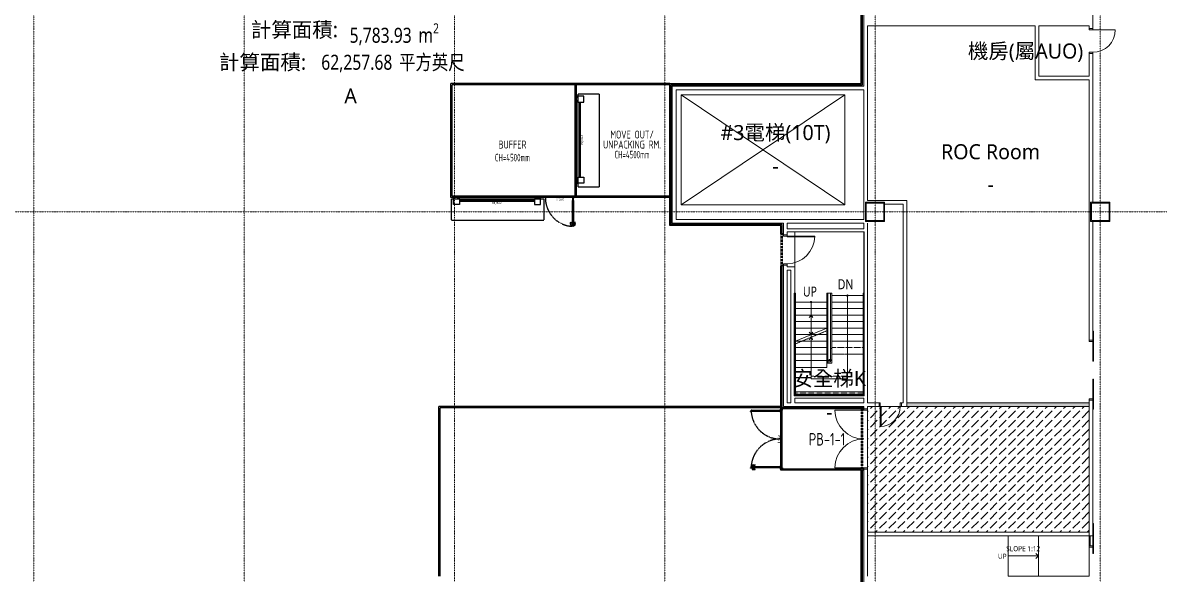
# Model space of a CAD drawing. Extents: x -32000 to 290600, y -29000 to 131250.
# Drawn here: x 209550 to 254956, y 30520 to 52555 of the extents above; entities that cross this region are included whole.
import ezdxf
from ezdxf.enums import TextEntityAlignment as Align

# ---------------------------------------------------------------- set-up
doc = ezdxf.new("R2010")
doc.units = 0
doc.header["$LTSCALE"] = 10
for name, pattern in [('H12PL3$0$JJP_三點線', [0.9, 0.3, -0.15, 0, -0.15, 0, -0.15, 0, -0.15]), ('H12PL3$0$JJP_虛線(退縮線、投影線、地下室範圍、非屬本工程、圖面分區)', [0.45, 0.3, -0.15]), ('H12PL3$0$虛線', [0.846667, 0.423333, -0.423333]), ('XFDP30$0$HIDDEN', [0.3, 0.2, -0.1]), ('XFDP30$0$HIDDEN2', [0.1875, 0.125, -0.0625])]:
    doc.linetypes.add(name, pattern=pattern)
for name, color, linetype in [('H12PL3$0$A-OBJE-2D', 252, 'Continuous'), ('H12PL3$0$A-STRS', 252, 'Continuous'), ('H12PL3$0$A-TEXT', 252, 'Continuous'), ('H12PL3$0$A-WALL-IN', 252, 'Continuous'), ('H12PL3$0$A-WALL-IN.200K', 252, 'Continuous'), ('H12PL3$0$A-ZONE', 252, 'Continuous'), ('H12PL3$0$Door', 252, 'Continuous'), ('H12PL3$0$Hattch', 252, 'Continuous'), ('H12PL3$0$S-COL', 252, 'Continuous'), ('H12PL3$0$S-GRID', 252, 'Continuous'), ('H12PL3$0$S-SLAB-SHOW', 252, 'Continuous'), ('XFDP30$0$A-CR-TT2', 1, 'Continuous'), ('XFDP30$0$A-CR-TXT', 2, 'Continuous'), ('XFDP30$0$A-Door (50K)', 2, 'Continuous'), ('XFDP30$0$A-Door (8K)', 2, 'Continuous'), ('XFDP30$0$A-Door-Col', 9, 'Continuous'), ('XFDP30$0$A-W-P1S (50K)', 2, 'Continuous'), ('XFDP30$0$A-W-P1S (8K)', 2, 'Continuous'), ('XFDP30$0$A-W-P2D (50K)', 2, 'Continuous'), ('XFDP30$0$A-W-P2D (8K)', 2, 'Continuous'), ('XFDP30$0$A-W-P2D (8K於 50K時拆除)', 2, 'Continuous')]:
    doc.layers.add(name, color=color, linetype=linetype)
doc.styles.add('H12PL3$0$Standard', font='', dxfattribs={"width": 0.8})
doc.styles.add('XFDP30$0$AA-TXT', font='isocp.shx', dxfattribs={"width": 0.8, "bigfont": 'china.shx'})
doc.styles.get('H12PL3$0$Standard').set_extended_font_data('Microsoft JhengHei')

# ---------------------------------------------------------------- blocks, each defined once
blk = doc.blocks.new('XFDP30$0$Door-D240')
for p, q in [((10, 119), (10.8, 119)), ((10, 114.1), (10, 119)), ((10.8, 114.1), (10, 114.1)), ((10.8, 119), (10.8, 114.1)), ((10.8, 117.7), (14.8, 117.7)), ((14.8, 115.5), (10.8, 115.5)), ((14.8, 117.7), (16.2, 117.6))]:
    blk.add_line(p, q)
for points in [[(4.2, 117.7), (0.2, 117.7), (-1.2, 117.6, 0.327495), (-2, 116.9, 0.089847), (-2.2, 106.2, 1.144881), (-0.3, 106.6, -0.137079), (-0.3, 114.9, -0.349357), (0.2, 115.5), (4.2, 115.5)], [(4.1, 121.6), (4.1, 123.4), (4.1, 121.6), (10.7, 121.6), (10.7, 121.5), (10.3, 121.5), (10.3, 120.4, -0.414214), (10.2, 120.3), (10, 120.3), (10, 120.4), (10.1, 120.4), (10.1, 121.4), (10, 121.4), (10, 5.5), (10.1, 5.5), (10.1, 6.5), (10, 6.5), (10, 6.6), (10.2, 6.6, -0.414214), (10.3, 6.5), (10.3, 5.4, -0.414214), (10.2, 5.3), (4.8, 5.3, -0.414214), (4.7, 5.4), (4.7, 6.5, -0.414214), (4.8, 6.6), (5, 6.6), (5, 6.5), (4.9, 6.5), (4.9, 5.5), (5, 5.5), (5, 121.4), (4.9, 121.4), (4.9, 120.4), (5, 120.4), (5, 120.3), (4.8, 120.3, -0.414214), (4.7, 120.4), (4.7, 121.4), (3.9, 121.4, -0.414214), (3.9, 121.4), (3.9, 123.6, -0.414214), (3.9, 123.7), (4.7, 123.7), (4.7, 123.4), (4.1, 123.4)], [(229.1, 121.6), (229.1, 123.4), (229.1, 121.6), (235.7, 121.6), (235.7, 121.5), (235.3, 121.5), (235.3, 120.4, -0.414214), (235.2, 120.3), (235, 120.3), (235, 120.4), (235.1, 120.4), (235.1, 121.4), (235, 121.4), (235, 5.5), (235.1, 5.5), (235.1, 6.5), (235, 6.5), (235, 6.6), (235.2, 6.6, -0.414214), (235.3, 6.5), (235.3, 5.4, -0.414214), (235.2, 5.3), (229.8, 5.3, -0.414214), (229.7, 5.4), (229.7, 6.5, -0.414214), (229.8, 6.6), (230, 6.6), (230, 6.5), (229.9, 6.5), (229.9, 5.5), (230, 5.5), (230, 121.4), (229.9, 121.4), (229.9, 120.4), (230, 120.4), (230, 120.3), (229.8, 120.3, -0.414214), (229.7, 120.4), (229.7, 121.4), (228.9, 121.4, -0.414214), (228.9, 121.4), (228.9, 123.6, -0.414214), (228.9, 123.7), (229.7, 123.7), (229.7, 123.4), (229.1, 123.4)], [(4.7, -2.1, 0.306748), (4.5, -1.7), (4.1, -1.7, 0.306748), (3.9, -2.1), (4, -2.1, -0.414214), (4.1, -2.2), (4.1, -2.2), (4, -2.2), (4, -2.9), (4.6, -2.9), (4.6, -2.2), (4.5, -2.2), (4.5, -2.2, -0.414214), (4.6, -2.1), (4.7, -2.1), (4.8, -2.1, -0.414214), (5, -2.3), (5, -2.9, -0.320245), (4.7, -3.4), (3, -4), (0.6, -4, -0.414214), (0, -3.4), (0, 3.4, -0.414214), (0.6, 4), (3, 4), (3, 0), (3, -1.4, 0.414214), (3.7, -2.1), (3.9, -2.1)], [(235.3, -2.1, -0.306748), (235.5, -1.7), (235.9, -1.7, -0.306748), (236.1, -2.1), (236, -2.1, 0.414214), (235.9, -2.2), (235.9, -2.2), (236, -2.2), (236, -2.9), (235.4, -2.9), (235.4, -2.2), (235.5, -2.2), (235.5, -2.2, 0.414214), (235.4, -2.1), (235.3, -2.1), (235.2, -2.1, 0.414214), (235, -2.3), (235, -2.9, 0.320245), (235.3, -3.4), (237, -4), (239.4, -4, 0.414214), (240, -3.4), (240, 3.4, 0.414214), (239.4, 4), (237, 4), (237, 0), (237, -1.4, -0.414214), (236.3, -2.1), (236.1, -2.1)]]:
    blk.add_lwpolyline(points, format="xyb")
blk.add_lwpolyline([(5, 114.1), (5, 119), (4.2, 119), (4.2, 114.1)], close=True)
at = {"ltscale": 500}
for points in [[(3.3, 0.1), (3.3, 4.6), (3, 4.6), (3, 0.1)], [(8.5, 5.3), (4, 5.3), (4, 5.5), (8.5, 5.5)], [(231.5, 5.3), (236, 5.3), (236, 5.5), (231.5, 5.5)], [(236.7, 0.1), (236.7, 4.6), (237, 4.6), (237, 0.1)]]:
    blk.add_lwpolyline(points, close=True, dxfattribs=at)
at = {"linetype": 'XFDP30$0$HIDDEN', "ltscale": 0.1}
for centre, start, end in [((3.5, 5.1), 0, 85.9993), ((236.5, 5.1), 94.0007, 180)]:
    blk.add_arc(centre, 116.5, start, end, dxfattribs=at)
at = {"extrusion": (0, 0, -1)}
for centre, major_axis, start_param, end_param in [((14.7, 114.9), (0.417, 0.417), -0.669314, 0.675093), ((16.2, 106.3), (0.707, 0.707), 0.872811, 4.284184), ((0.4, 110.8), (10.9, 10.9), 0.51383, 1.058752), ((16.1, 116.7), (-0.624, 0.624), 0.866962, 2.13291), ((-12.5, 110.9), (21.3, 21.3), 0.585307, 0.943734)]:
    blk.add_ellipse(centre, major_axis=major_axis, ratio=1, start_param=start_param, end_param=end_param, dxfattribs=at)
at = {"ltscale": 500, "extrusion": (0, 0, -1)}
blk.add_ellipse((3.5, 5.1), major_axis=(0.495, 0.495), ratio=1, start_param=3.926991, end_param=10.210176, dxfattribs=at)
at = {"ltscale": 500}
blk.add_ellipse((236.5, 5.1), major_axis=(-0.495, 0.495), ratio=1, start_param=3.926991, end_param=10.210176, dxfattribs=at)
at = {"color": 9, "style": 'XFDP30$0$AA-TXT', "width": 0.45}
blk.add_attdef('240X240', text='', height=10, dxfattribs=at).set_placement((120, 10.1), align=Align.MIDDLE_CENTER)
blk = doc.blocks.new('XFDP30$0$GAD2205')
blk.add_lwpolyline([(0, 1), (0, 1), (-18, 1, -0.414214), (-18, 2), (-18, 3, -0.414214), (-18, 3), (-14, 3, 0.414214), (-13, 4), (-13, 4, 0.414214), (-14, 4), (-18, 4, -0.414214), (-18, 5), (-18, 12, -0.414214), (-18, 12), (-18, 12, 0.414214), (-18, 12), (-18, 14, 0.72636), (-19, 14), (-19, 13, 0.158507), (-19, 13), (-19, 0, 0.414214), (-19, 0), (19, 0, 0.414214), (19, 0), (19, 13, 0.158507), (19, 13), (19, 14, 0.72636), (18, 14), (18, 12, 0.414214), (18, 12, -0.414214), (18, 12), (18, 5, -0.414214), (18, 4), (14, 4, 0.414214), (13, 4), (13, 4, 0.414214), (14, 3), (18, 3, -0.414214), (18, 3), (18, 2, -0.414214), (18, 1), (0, 1)], format="xyb", close=True)
blk = doc.blocks.new('XFDP30$0$Door-S120')
for p, q in [((8.8, 110.4), (8.8, 115.3)), ((8.8, 115.3), (9.6, 115.3)), ((9.6, 110.4), (8.8, 110.4)), ((9.6, 115.3), (9.6, 110.4)), ((9.6, 114), (13.6, 114)), ((13.5, 111.8), (9.6, 111.8)), ((13.6, 114), (15, 113.9))]:
    blk.add_line(p, q)
blk.add_lwpolyline([(4, 114), (0, 114), (-1.4, 113.9, 0.327495), (-2.2, 113.2, 0.089847), (-2.4, 102.5, 1.144881), (-0.5, 102.9, -0.137079), (-0.5, 111.3, -0.349357), (0, 111.8), (4, 111.8)], format="xyb")
blk.add_lwpolyline([(4.8, 110.4), (4.8, 115.3), (4, 115.3), (4, 110.4)], close=True)
at = {"ltscale": 5}
for points in [[(8.8, 107.8), (8.8, 117.9), (4.8, 117.9), (4.8, 107.8)], [(5, 107.5), (5, 14.8), (5, 14.8), (5, 107.5)], [(8.6, 14.8), (8.5, 14.8), (8.5, 107.5), (8.6, 107.5)], [(8.8, 4.3), (8.8, 14.4), (4.8, 14.4), (4.8, 4.3)]]:
    blk.add_lwpolyline(points, close=True, dxfattribs=at)
blk.add_lwpolyline([(4.8, 107.9), (4.8, 106.7, 0.158507), (4.9, 106.7), (4.9, 106.5, 0.72636), (5, 106.6), (5, 106.7, 0.414214), (5, 106.7, -0.414214), (4.9, 106.8), (4.9, 107.5, -0.414214), (5, 107.5), (5.4, 107.5, 0.414214), (5.4, 107.5), (5.4, 107.6, 0.414214), (5.4, 107.6), (5, 107.6, -0.414214), (4.9, 107.6), (4.9, 107.8, -0.414214), (5, 107.8), (6.8, 107.8), (6.8, 107.8), (6.8, 107.8), (8.6, 107.8, -0.414214), (8.6, 107.8), (8.6, 107.6, -0.414214), (8.6, 107.6), (8.2, 107.6, 0.414214), (8.1, 107.6), (8.1, 107.5, 0.414214), (8.2, 107.5), (8.6, 107.5, -0.414214), (8.6, 107.5), (8.6, 106.8, -0.414214), (8.6, 106.7), (8.6, 106.7, 0.414214), (8.6, 106.7), (8.6, 106.6, 0.72636), (8.6, 106.5), (8.7, 106.7, 0.158507), (8.7, 106.7), (8.7, 107.9, 0.414214), (8.7, 107.9), (4.9, 107.9, 0.414214)], format="xyb", close=True, dxfattribs=at)
at = {"ltscale": 500}
for points in [[(3.2, -0.6), (3.2, 3.9), (3, 3.9), (3, -0.6)], [(8.5, 4.8), (4, 4.8), (4, 4.6), (8.5, 4.6)]]:
    blk.add_lwpolyline(points, close=True, dxfattribs=at)
at = {"linetype": 'XFDP30$0$HIDDEN', "ltscale": 0.1}
blk.add_arc((3.4, 4.4), 113.6, 0, 86.7594, dxfattribs=at)
at = {"extrusion": (0, 0, -1)}
for centre, major_axis, start_param, end_param in [((13.5, 111.2), (-0.417, 0.417), 0.901482, 2.245889), ((15, 102.6), (0.707, 0.707), 0.872811, 4.284184), ((-0.8, 107.1), (10.9, 10.9), 0.51383, 1.058752), ((14.9, 113), (-0.624, 0.624), 0.866962, 2.13291), ((-13.8, 107.3), (21.3, 21.3), 0.585307, 0.943734)]:
    blk.add_ellipse(centre, major_axis=major_axis, ratio=1, start_param=start_param, end_param=end_param, dxfattribs=at)
at = {"ltscale": 500, "extrusion": (0, 0, -1)}
blk.add_ellipse((3.4, 4.4), major_axis=(-0.495, 0.495), ratio=1, start_param=5.497787, end_param=11.780972, dxfattribs=at)
at = {"ltscale": 5, "xscale": 0.1000000000058208, "yscale": 0.1000000000058208, "zscale": 0.1000000000058208}
blk.add_blockref('XFDP30$0$GAD2205', (6.8, 14.3), dxfattribs=at)
at = {"color": 9, "style": 'XFDP30$0$AA-TXT', "width": 0.45}
blk.add_attdef('120X240', text='', height=10, dxfattribs=at).set_placement((57.5, 10), align=Align.MIDDLE_CENTER)
blk = doc.blocks.new('XFDP30$0$High-speed Turbo_300x000')
at = {"layer": 'XFDP30$0$A-Door-Col'}
h = blk.add_hatch(dxfattribs=at)
h.set_pattern_fill('ANSI33', color=256, scale=0.5, style=0)
h.set_pattern_definition([(45, (-7.8503, 41.1287), (-2.24506, 2.24506), []), (45, (-5.6053, 41.1287), (-2.24506, 2.24506), [1.5875, -0.79375])])
h.paths.add_polyline_path([(-24, 5), (-19, 5), (-19, 0), (-24, 0)])
h = blk.add_hatch(dxfattribs=at)
h.set_pattern_fill('ANSI33', color=256, scale=0.5, style=0)
h.set_pattern_definition([(45, (9.6497, 41.1277), (-2.24506, 2.24506), []), (45, (11.8947, 41.1277), (-2.24506, 2.24506), [1.5875, -0.79375])])
h.paths.add_polyline_path([(-6.5, 5), (-1.5, 5), (-1.5, 0), (-6.5, 0)])
h = blk.add_hatch(dxfattribs=at)
h.set_pattern_fill('ANSI33', color=256, scale=0.5, style=0)
h.set_pattern_definition([(135, (290.3503, 41.1277), (2.24506, 2.24506), []), (135, (288.1053, 41.1277), (2.24506, 2.24506), [1.5875, -0.79375])])
h.paths.add_polyline_path([(306.5, 5), (301.5, 5), (301.5, 0), (306.5, 0)])
h = blk.add_hatch(dxfattribs=at)
h.set_pattern_fill('ANSI33', color=256, scale=0.5, style=0)
h.set_pattern_definition([(135, (307.8503, 41.1287), (2.24506, 2.24506), []), (135, (305.6053, 41.1287), (2.24506, 2.24506), [1.5875, -0.79375])])
h.paths.add_polyline_path([(324, 5), (319, 5), (319, 0), (324, 0)])
at = {"color": 1, "linetype": 'XFDP30$0$HIDDEN2', "ltscale": 0.5}
for p, q in [((-38, 0), (-38, -86)), ((332, 0), (-38, 0)), ((332, -86), (332, 0)), ((332, -86), (-38, -86))]:
    blk.add_line(p, q, dxfattribs=at)
at = {"linetype": 'XFDP30$0$HIDDEN2', "ltscale": 0.5}
for p, q in [((300, -6.5), (0, -6.5)), ((300, -9.5), (0, -9.5))]:
    blk.add_line(p, q, dxfattribs=at)
at = {"linetype": 'Continuous'}
for points in [[(0, 0), (0, -23.5), (-24, -23.5), (-24, 0)], [(300, 0), (300, -23.5), (324, -23.5), (324, 0)]]:
    blk.add_lwpolyline(points, close=True, dxfattribs=at)
at = {"layer": 'XFDP30$0$A-Door-Col', "linetype": 'XFDP30$0$HIDDEN2', "ltscale": 0.5}
blk.add_lwpolyline([(-24, 5), (324, 5), (324, 0), (-24, 0)], close=True, dxfattribs=at)
at = {"layer": 'XFDP30$0$A-Door-Col'}
for points in [[(-24, 5), (-19, 5), (-19, 0), (-24, 0)], [(-6.5, 5), (-1.5, 5), (-1.5, 0), (-6.5, 0)], [(306.5, 5), (301.5, 5), (301.5, 0), (306.5, 0)], [(324, 5), (319, 5), (319, 0), (324, 0)]]:
    blk.add_lwpolyline(points, close=True, dxfattribs=at)
at = {"color": 9, "style": 'XFDP30$0$AA-TXT', "width": 0.45}
blk.add_attdef('300X000', text='', height=10, dxfattribs=at).set_placement((150, -16.5), align=Align.MIDDLE)
blk = doc.blocks.new('XFDP30')
at = {"layer": 'XFDP30$0$A-W-P1S (50K)'}
for p, q in [((243051, 50125), (243051, 58800)), ((243101, 50075), (243101, 58800)), ((235400, 44450), (235400, 50125)), ((235400, 50125), (243051, 50125)), ((235450, 44500), (235450, 50075)), ((235450, 50075), (243101, 50075)), ((239890, 44500), (235450, 44500)), ((239890, 44115), (239890, 44500)), ((239840, 44450), (235400, 44450)), ((239840, 44115), (239840, 44450)), ((239939, 44115), (239840, 44115)), ((239939, 42845), (239840, 42845)), ((239840, 38400), (239840, 42845)), ((239890, 38400), (239890, 42845))]:
    blk.add_line(p, q, dxfattribs=at)
at = {"layer": 'XFDP30$0$A-W-P1S (50K)', "linetype": 'XFDP30$0$HIDDEN2'}
for p, q in [((239840, 44115), (239840, 42845)), ((239890, 44115), (239890, 42845))]:
    blk.add_line(p, q, dxfattribs=at)
at = {"layer": 'XFDP30$0$A-W-P1S (8K)'}
for p, q in [((239840, 37125), (239840, 38400)), ((239890, 38400), (239840, 38400)), ((239890, 37175), (239890, 38400)), ((243150, 37125), (239840, 37125)), ((243150, 37175), (239890, 37175)), ((243051, 25100), (243051, 34725)), ((243150, 34725), (243051, 34725)), ((243101, 25100), (243101, 34675)), ((243150, 34675), (243101, 34675))]:
    blk.add_line(p, q, dxfattribs=at)
at = {"layer": 'XFDP30$0$A-W-P1S (8K)', "linetype": 'XFDP30$0$HIDDEN2'}
for p, q in [((243051, 37125), (243051, 34725)), ((243101, 37125), (243101, 34725))]:
    blk.add_line(p, q, dxfattribs=at)
at = {"layer": 'XFDP30$0$A-W-P2D (50K)'}
for p, q in [((226650, 45575), (226650, 50125)), ((235400, 50125), (226650, 50125)), ((226700, 45625), (226700, 50075)), ((235400, 50075), (226700, 50075)), ((231625, 45625), (231625, 50075)), ((231675, 45625), (231675, 50075)), ((235400, 45575), (226650, 45575)), ((235400, 45625), (226700, 45625)), ((239841, 34675), (239841, 37125)), ((239891, 34725), (239891, 37125)), ((243051, 34675), (239841, 34675)), ((243051, 34725), (239891, 34725))]:
    blk.add_line(p, q, dxfattribs=at)
at = {"layer": 'XFDP30$0$A-W-P2D (8K)'}
for p, q in [((239841, 34675), (239841, 37125)), ((239891, 34725), (239891, 37125)), ((243051, 34675), (239841, 34675)), ((243051, 34725), (239891, 34725))]:
    blk.add_line(p, q, dxfattribs=at)
at = {"layer": 'XFDP30$0$A-W-P2D (8K於 50K時拆除)'}
for p, q in [((239840, 37225), (226175, 37225)), ((226175, 30450), (226175, 37225)), ((239840, 37175), (226225, 37175)), ((226225, 30450), (226225, 37175))]:
    blk.add_line(p, q, dxfattribs=at)
at = {"layer": 'XFDP30$0$A-Door (50K)', "xscale": 10, "yscale": 10, "zscale": 10, "rotation": 90}
blk.add_blockref('XFDP30$0$High-speed Turbo_300x000', (231725, 46380), dxfattribs=at).add_auto_attribs({'300X000': 'FAU_300x300'})
at = {"layer": 'XFDP30$0$A-Door (50K)'}
ref = blk.add_blockref('XFDP30$0$High-speed Turbo_300x000', (229995, 45525), dxfattribs=dict(at, xscale=-10, yscale=10, zscale=10))
ref.add_attrib('300X000', 'FAU_300x300', dxfattribs={"layer": '0', "color": 9, "height": 100, "rotation": 180, "style": 'XFDP30$0$AA-TXT', "text_generation_flag": 6, "width": 0.45}).set_placement((228495, 45360), align=Align.MIDDLE)
ref = blk.add_blockref('XFDP30$0$Door-S120', (231600, 45600, 0), dxfattribs=dict(at, xscale=10, yscale=10, zscale=10, rotation=180))
ref.add_attrib('120X240', 'S_120x240', dxfattribs={"layer": '0', "color": 9, "height": 100, "rotation": 180, "style": 'XFDP30$0$AA-TXT', "text_generation_flag": 6, "width": 0.45}).set_placement((231025, 45500, 0), align=Align.MIDDLE_CENTER)
at = {"layer": 'XFDP30$0$A-Door (8K)', "xscale": 10, "yscale": 10, "zscale": 10, "rotation": 90}
blk.add_blockref('XFDP30$0$Door-D240', (239866, 34725), dxfattribs=at).add_auto_attribs({'240X240': 'D_240x240'})
at = {"layer": 'XFDP30$0$A-CR-TT2', "style": 'XFDP30$0$AA-TXT', "width": 0.6}
for p in [(229115, 47168), (233893, 47288)]:
    blk.add_text('CH=4500mm', height=300, dxfattribs=at).set_placement(p, align=Align.MIDDLE)
at = {"layer": 'XFDP30$0$A-CR-TXT', "style": 'XFDP30$0$AA-TXT', "width": 0.8}
for s, p in [('MOVE OUT/', (233893, 48088)), ('UNPACKING RM.', (233893, 47688))]:
    blk.add_text(s, height=320, dxfattribs=at).set_placement(p, align=Align.MIDDLE_CENTER)
for s, height, p in [('BUFFER', 320, (229115, 47688)), ('PB-1-1', 500, (241681, 35914))]:
    blk.add_text(s, height=height, dxfattribs=at).set_placement(p, align=Align.MIDDLE)
blk = doc.blocks.new('H12PL3')
at = {"layer": 'H12PL3$0$Hattch', "linetype": 'Continuous', "lineweight": 0}
blk.add_hatch(color=256, dxfattribs=at).paths.add_polyline_path([(244875, 37375), (252150, 37375), (252150, 37225), (244875, 37225)])
h = blk.add_hatch(dxfattribs=at)
h.set_pattern_fill('虛線_0001', color=256, scale=10, style=0, pattern_type=2)
h.set_pattern_definition([(45, (0, 0), (-367.6955, 367.6955), [390, -130]), (45, (1e-13, 367.7), (-367.6955, 367.6955), [390, -130])])
h.paths.add_polyline_path([(252150, 32200), (243300, 32200), (243300, 37225), (252150, 37225)])
at = {"layer": 'H12PL3$0$A-OBJE-2D', "lineweight": 0}
for p, q in [((235850, 45275), (242400, 49675)), ((235850, 49675), (242400, 45275)), ((235850, 45275), (235850, 49675)), ((235850, 49675), (242400, 49675)), ((242400, 49675), (242400, 45275)), ((235650, 48975), (235650, 45975)), ((242400, 45275), (235850, 45275)), ((250125, 31250), (250025, 31350)), ((250125, 31250), (250025, 31150))]:
    blk.add_line(p, q, dxfattribs=at)
for points in [[(248925, 30450), (248925, 32050), (250125, 32050), (250125, 30450)], [(250125, 32050), (252150, 32050), (252150, 30450), (250125, 30450)]]:
    blk.add_lwpolyline(points, close=True, dxfattribs=at)
at = {"layer": 'H12PL3$0$A-OBJE-2D', "lineweight": 0, "flags": 128}
blk.add_lwpolyline([(250125, 31250), (248925, 31250)], dxfattribs=at)
at = {"layer": 'H12PL3$0$A-STRS', "lineweight": 0}
for p, q in [((240370, 41755), (240370, 41395)), ((240420, 41755), (240370, 41755)), ((240370, 41395), (240370, 39814.2)), ((240420, 41395), (240420, 41755)), ((240420, 39835), (240420, 41395)), ((241670, 41395), (240420, 41395)), ((240420, 41395), (240420, 41135)), ((241045, 41395), (241045, 41135)), ((241670, 41755), (241670, 41395)), ((241720, 41755), (241670, 41755)), ((241670, 41395), (241670, 40355)), ((241670, 41135), (241670, 41395)), ((241720, 41395), (241720, 41755)), ((241720, 40375.8), (241720, 41395)), ((241870, 41755), (241820, 41755)), ((241820, 41755), (241820, 41655)), ((241820, 41655), (241820, 39835)), ((241870, 41655), (241870, 41755)), ((241870, 39835), (241870, 41655)), ((243120, 41655), (241870, 41655)), ((241870, 41655), (241870, 41395)), ((243120, 41395), (241870, 41395)), ((241870, 41395), (241870, 41135)), ((241870, 41395), (243120, 41395)), ((242495, 41395), (242495, 41655)), ((242495, 39835), (242495, 41395)), ((243170, 41755), (243120, 41755)), ((243120, 41755), (243120, 41655)), ((243120, 41655), (243120, 39835)), ((243120, 41395), (243120, 41655)), ((243120, 41135), (243120, 41395)), ((243170, 41655), (243170, 41755)), ((243170, 39835), (243170, 41655)), ((240370, 41235), (240370, 40875)), ((240420, 41235), (240370, 41235)), ((240370, 40875), (240370, 39055)), ((240420, 40875), (240420, 41235)), ((240420, 41135), (241670, 41135)), ((241670, 41135), (240420, 41135)), ((240420, 41135), (240420, 40875)), ((240420, 39055), (240420, 40875)), ((241670, 40875), (240420, 40875)), ((240420, 40875), (240420, 40615)), ((240420, 40875), (241670, 40875)), ((241670, 40875), (240420, 40875)), ((240420, 40875), (240420, 40615)), ((241045, 40875), (240970, 40775)), ((241045, 41135), (241045, 40095)), ((241045, 40875), (241045, 40615)), ((241120, 40775), (241045, 40875)), ((241670, 41235), (241670, 40875)), ((241720, 41235), (241670, 41235)), ((241670, 40875), (241670, 41135)), ((241670, 40875), (241670, 39055)), ((241670, 40615), (241670, 40875)), ((241670, 40615), (241670, 40875)), ((241720, 40875), (241720, 41235)), ((241720, 39055), (241720, 40875)), ((243120, 41135), (241870, 41135)), ((241870, 41135), (241870, 40875)), ((241870, 41135), (243120, 41135)), ((243120, 40875), (241870, 40875)), ((241870, 40875), (241870, 40615)), ((241870, 40875), (243120, 40875)), ((243120, 40875), (243120, 41135)), ((243120, 40615), (243120, 40875)), ((240420, 40615), (241670, 40615)), ((241670, 40615), (240420, 40615)), ((240420, 40615), (240420, 40355)), ((240420, 40615), (241670, 40615)), ((241670, 40615), (240420, 40615)), ((240420, 40615), (240420, 40355)), ((241045, 40615), (241045, 39055)), ((241670, 40355), (241670, 40615)), ((241670, 40355), (241670, 40615)), ((243120, 40615), (241870, 40615)), ((241870, 40615), (241870, 40355)), ((241870, 40615), (243120, 40615)), ((243120, 40355), (243120, 40615)), ((240420, 40355), (241670, 40355)), ((241670, 40355), (240420, 40355)), ((240420, 40355), (240420, 40095)), ((240420, 40355), (241670, 40355)), ((241670, 40355), (240420, 40355)), ((240420, 40355), (240420, 40095)), ((241670, 40355), (240420, 39835)), ((240420, 40095), (241670, 40095)), ((241670, 40095), (240420, 40095)), ((240420, 40095), (240420, 39835)), ((240420, 40095), (241045, 40095)), ((241045, 40095), (240420, 40095)), ((240420, 40095), (240420, 39835)), ((240970, 40195), (241045, 40095)), ((241045, 40095), (241120, 40195)), ((241670, 40095), (241670, 40355)), ((241670, 39835), (241670, 40095)), ((243120, 40355), (241870, 40355)), ((241870, 40355), (241870, 40095)), ((241870, 40355), (243120, 40355)), ((241870, 40095), (241870, 39835)), ((243120, 40095), (241870, 40095)), ((241870, 40095), (243120, 40095)), ((243120, 40095), (243120, 40355)), ((243120, 39835), (243120, 40095)), ((240420, 39835), (241670, 39835)), ((241670, 39835), (240420, 39835)), ((240420, 39835), (240420, 39575)), ((240420, 39575), (241670, 39575)), ((241670, 39575), (240420, 39575)), ((240420, 39575), (240420, 39315)), ((241670, 39575), (241670, 39835)), ((241670, 39315), (241670, 39575)), ((241820, 39835), (241820, 39535)), ((241870, 39535), (241820, 39535)), ((241820, 39535), (241820, 39005)), ((241820, 39535), (241870, 39535)), ((241870, 39535), (241870, 39835)), ((243120, 39835), (241870, 39835)), ((241870, 39835), (241870, 38955)), ((243120, 39835), (241870, 39835)), ((241870, 39835), (241870, 38955)), ((241870, 39835), (243120, 39835)), ((241870, 38955), (241870, 39535)), ((242495, 38330), (242495, 39835)), ((243120, 39835), (243120, 39535)), ((243120, 37705), (243120, 39835)), ((243120, 37705), (243120, 39835)), ((243170, 39535), (243120, 39535)), ((243120, 39535), (243120, 37705)), ((243120, 39535), (243170, 39535)), ((243170, 39535), (243170, 39835)), ((243170, 37655), (243170, 39535)), ((240370, 39055), (240370, 38955)), ((240420, 39315), (241670, 39315)), ((241670, 39315), (240420, 39315)), ((240420, 39315), (240420, 39055)), ((240420, 38955), (240420, 39055)), ((241670, 39055), (240420, 39055)), ((241670, 39055), (240420, 39055)), ((241670, 39055), (240420, 39055)), ((240420, 39055), (241670, 39055)), ((241670, 39055), (240420, 39055)), ((240420, 39055), (240420, 37705)), ((241045, 39055), (241045, 38330)), ((241670, 39055), (241670, 39315)), ((241670, 39055), (241670, 38955)), ((241670, 38955), (241670, 39055)), ((241720, 38955), (241720, 39055)), ((240370, 38955), (240420, 38955)), ((240370, 38955), (240370, 37655)), ((240420, 38955), (240370, 38955)), ((240420, 37705), (240420, 38955)), ((241670, 38782.97), (240420, 38782.97)), ((240420, 38782.97), (240420, 37705)), ((241820, 39005), (241670, 39005)), ((241670, 39005), (241670, 38955)), ((241670, 38955), (241720, 38955)), ((241670, 38955), (241870, 38955)), ((241870, 38955), (241670, 38955)), ((241670, 38955), (241670, 38782.97)), ((241870, 38955), (241670, 38955)), ((241045, 38330), (242495, 38330)), ((243120, 37705), (240420, 37705)), ((240420, 37705), (243120, 37705)), ((240420, 37705), (243120, 37705)), ((240370, 37655), (243170, 37655))]:
    blk.add_line(p, q, dxfattribs=at)
at = {"layer": 'H12PL3$0$A-STRS', "linetype": 'H12PL3$0$JJP_虛線(退縮線、投影線、地下室範圍、非屬本工程、圖面分區)', "lineweight": 0}
for p, q in [((241670, 41395), (240420, 41395)), ((240420, 41395), (240420, 41135)), ((241670, 41395), (241669.98, 41395)), ((241670, 41135), (241670, 41395)), ((241670, 41135), (241670, 41395)), ((241870, 41755), (241820, 41755)), ((241820, 41755), (241820, 41655)), ((241820, 41655), (241820, 39315)), ((241870, 41655), (241870, 41755)), ((243120, 41655), (241870, 41655)), ((241870, 41655), (241870, 41395)), ((241870, 39315), (241870, 41655)), ((243120, 41655), (241870, 41655)), ((241870, 41655), (241870, 41395)), ((243120, 41655), (241870, 41655)), ((241870, 41655), (241870, 41395)), ((243120, 41395), (241870, 41395)), ((241870, 41395), (241870, 41135)), ((241870, 41395), (243120, 41395)), ((241870.02, 41395), (241870, 41395)), ((241870, 41395), (241870, 41135)), ((241870, 41395), (241870.02, 41395)), ((243120, 41395), (241870, 41395)), ((241870, 41395), (241870, 41135)), ((241870, 41395), (243120, 41395)), ((243120, 41395), (241870, 41395)), ((241870, 41395), (241870, 41135)), ((241870, 41395), (243120, 41395)), ((242495, 41395), (242495, 41655)), ((242495, 39315), (242495, 41395)), ((243170, 41755), (243120, 41755)), ((243120, 41755), (243120, 41655)), ((243120, 41395), (243120, 41655)), ((243120, 41655), (243120, 39315)), ((243120, 41395), (243120, 41655)), ((243120, 41395), (243120, 41655)), ((243120, 41135), (243120, 41395)), ((243120, 41135), (243120, 41395)), ((243120, 41135), (243120, 41395)), ((243170, 41655), (243170, 41755)), ((243170, 39315), (243170, 41655)), ((240420, 41135), (241670, 41135)), ((241670, 41135), (240420, 41135)), ((240420, 41135), (240420, 40875)), ((241670, 40875), (240420, 40875)), ((240420, 40875), (240420, 40615)), ((240420, 40875), (241670, 40875)), ((241670, 40875), (240420, 40875)), ((240420, 40875), (240420, 40615)), ((241669.98, 41135), (241670, 41135)), ((241670, 41135), (241669.98, 41135)), ((241669.98, 40875), (241670, 40875)), ((241670, 40875), (241669.98, 40875)), ((241670, 40875), (241670, 41135)), ((241670, 40875), (241670, 41135)), ((241670, 40615), (241670, 40875)), ((241670, 40615), (241670, 40875)), ((241670, 40615), (241670, 40875)), ((243120, 41135), (241870, 41135)), ((241870, 41135), (241870, 40875)), ((241870, 41135), (243120, 41135)), ((241870.02, 41135), (241870, 41135)), ((241870, 41135), (241870, 40875)), ((241870, 41135), (241870.02, 41135)), ((243120, 41135), (241870, 41135)), ((241870, 41135), (241870, 40875)), ((241870, 41135), (243120, 41135)), ((243120, 41135), (241870, 41135)), ((241870, 41135), (241870, 40875)), ((241870, 41135), (243120, 41135)), ((243120, 40875), (241870, 40875)), ((241870, 40875), (241870, 40615)), ((241870, 40875), (243120, 40875)), ((241870.02, 40875), (241870, 40875)), ((241870, 40875), (241870, 40615)), ((241870, 40875), (241870.02, 40875)), ((243120, 40875), (241870, 40875)), ((241870, 40875), (241870, 40615)), ((241870, 40875), (243120, 40875)), ((243120, 40875), (241870, 40875)), ((241870, 40875), (241870, 40615)), ((241870, 40875), (243120, 40875)), ((243120, 40875), (243120, 41135)), ((243120, 40875), (243120, 41135)), ((243120, 40875), (243120, 41135)), ((243120, 40615), (243120, 40875)), ((243120, 40615), (243120, 40875)), ((243120, 40615), (243120, 40875)), ((240420, 40615), (241670, 40615)), ((241670, 40615), (240420, 40615)), ((240420, 40615), (240420, 40355)), ((240420, 40615), (241670, 40615)), ((241670, 40615), (240420, 40615)), ((240420, 40615), (240420, 40355)), ((241669.98, 40615), (241670, 40615)), ((241670, 40615), (241669.98, 40615)), ((241670, 40355), (241670, 40615)), ((241670, 40355), (241670, 40615)), ((241670, 40355), (241670, 40615)), ((243120, 40615), (241870, 40615)), ((241870, 40615), (241870, 40355)), ((241870, 40615), (243120, 40615)), ((241870.02, 40615), (241870, 40615)), ((241870, 40615), (241870, 40438.2)), ((241870, 40615), (241870.02, 40615)), ((243120, 40615), (241870, 40615)), ((241870, 40615), (241870, 40355)), ((241870, 40615), (243120, 40615)), ((243120, 40615), (241870, 40615)), ((241870, 40615), (241870, 40355)), ((241870, 40615), (243120, 40615)), ((243120, 40355), (243120, 40615)), ((243120, 40355), (243120, 40615)), ((243120, 40355), (243120, 40615)), ((240420, 40355), (241670, 40355)), ((241670, 40355), (240420, 40355)), ((240420, 40355), (240420, 40095)), ((240420, 40355), (241670, 40355)), ((241670, 40355), (240420, 40355)), ((240420, 40355), (240420, 40095)), ((241670, 40246.69), (240420, 39726.69)), ((240420, 40095), (241670, 40095)), ((241670, 40095), (240420, 40095)), ((240420, 40095), (240420, 39835)), ((240420, 40095), (241045, 40095)), ((241045, 40095), (240420, 40095)), ((240420, 40095), (240420, 39835)), ((241045, 39986.69), (240970, 39886.69)), ((241045, 39986.69), (241045, 39055)), ((241120, 39886.69), (241045, 39986.69)), ((241305.36, 40095), (241670, 40095)), ((241670, 40095), (241305.36, 40095)), ((241305.36, 40095), (241670, 40095)), ((241670, 40095), (241305.36, 40095)), ((241669.98, 40355), (241670, 40355)), ((241670, 40355), (241669.98, 40355)), ((241670, 40095), (241670, 40355)), ((241670, 40095), (241670, 40355)), ((241670, 40246.69), (241670, 39055)), ((241670, 40095), (241670, 40246.69)), ((241670, 39835), (241670, 40095)), ((241670, 39835), (241670, 40095)), ((241670, 39835), (241670, 40095)), ((241720, 39105), (241720, 40267.49)), ((243120, 40355), (241870, 40355)), ((241870, 40355), (241870, 40095)), ((241870, 40355), (243120, 40355)), ((243120, 40355), (241870, 40355)), ((241870, 40355), (241870, 40095)), ((241870, 40355), (243120, 40355)), ((243120, 40355), (241870, 40355)), ((241870, 40355), (241870, 40095)), ((241870, 40355), (243120, 40355)), ((243120, 40095), (241870, 40095)), ((241870, 40095), (241870, 39835)), ((241870, 40095), (243120, 40095)), ((243120, 40095), (241870, 40095)), ((241870, 40095), (241870, 39835)), ((241870, 40095), (243120, 40095)), ((243120, 40095), (241870, 40095)), ((241870, 40095), (241870, 39835)), ((241870, 40095), (243120, 40095)), ((243120, 40095), (243120, 40355)), ((243120, 40095), (243120, 40355)), ((243120, 40095), (243120, 40355)), ((243120, 39835), (243120, 40095)), ((243120, 39835), (243120, 40095)), ((243120, 39835), (243120, 40095)), ((240370, 39705.89), (240370, 38955)), ((240420, 39835), (241670, 39835)), ((241670, 39835), (240420, 39835)), ((240420, 39835), (240420, 39575)), ((240420, 38955), (240420, 39726.69)), ((240420, 39726.69), (240420, 39575)), ((240420, 39726.69), (240420, 39575)), ((240420, 39575), (241670, 39575)), ((241670, 39575), (240420, 39575)), ((240420, 39575), (240420, 39315)), ((240420, 39575), (241670, 39575)), ((241670, 39575), (240420, 39575)), ((240420, 39575), (240420, 39315)), ((240420, 39575), (241670, 39575)), ((241670, 39575), (240420, 39575)), ((240420, 39575), (240420, 39315)), ((240680.36, 39835), (241670, 39835)), ((241670, 39835), (240680.36, 39835)), ((240680.36, 39835), (241670, 39835)), ((241670, 39835), (240680.36, 39835)), ((241670, 39575), (241670, 39835)), ((241670, 39575), (241670, 39835)), ((241670, 39575), (241670, 39835)), ((241670, 39315), (241670, 39575)), ((241670, 39315), (241670, 39575)), ((241670, 39315), (241670, 39575)), ((241870, 39835), (243120, 39835)), ((243120, 39835), (241870, 39835)), ((241870, 39835), (241870, 39575)), ((241870, 39835), (243120, 39835)), ((243120, 39835), (241870, 39835)), ((241870, 39835), (241870, 39575)), ((241870, 39835), (243120, 39835)), ((243120, 39575), (241870, 39575)), ((241870, 39575), (241870, 39315)), ((241870, 39575), (243120, 39575)), ((241870, 39575), (241870, 39315)), ((243120, 39575), (241870, 39575)), ((241870, 39575), (243120, 39575)), ((243120, 39575), (243120, 39835)), ((243120, 39575), (243120, 39835)), ((243120, 39315), (243120, 39575)), ((243120, 39315), (243120, 39575)), ((240420, 39315), (241670, 39315)), ((241670, 39315), (240420, 39315)), ((240420, 39315), (240420, 39055)), ((240420, 39315), (241670, 39315)), ((241670, 39315), (240420, 39315)), ((240420, 39315), (240420, 39055)), ((240420, 39315), (241670, 39315)), ((241670, 39315), (240420, 39315)), ((240420, 39315), (240420, 39055)), ((240420, 39055), (241670, 39055)), ((240420, 39055), (241670, 39055)), ((241670, 39055), (240420, 39055)), ((241670, 39055), (240420, 39055)), ((241670, 39055), (240420, 39055)), ((240420, 39055), (241670, 39055)), ((240420, 39055), (240420, 37805)), ((241670, 39055), (240420, 39055)), ((241045, 39055), (241045, 38430)), ((241670, 39055), (241670, 39315)), ((241670, 39055), (241670, 39315)), ((241670, 39055), (241670, 39315)), ((241670, 39055), (241770, 39055)), ((241870, 39055), (241670, 39055)), ((241770, 39105), (241720, 39105)), ((241770, 39055), (241770, 39105)), ((241830, 39105), (241770, 39105)), ((241770, 39105), (241770, 39055)), ((241770, 39055), (241830, 39055)), ((241820, 39315), (241820, 39105)), ((241820, 39105), (241830, 39105)), ((241830, 39055), (241830, 39105)), ((241830, 39105), (241830, 39055)), ((241830, 39055), (241870, 39055)), ((241870, 39055), (241870, 39315)), ((241870, 39315), (243120, 39315)), ((243120, 39315), (241870, 39315)), ((241870, 39315), (241870, 39055)), ((241870, 39315), (243120, 39315)), ((242495, 38430), (242495, 39315)), ((243120, 39315), (243120, 39015)), ((243120, 37805), (243120, 39315)), ((243170, 39015), (243170, 39315)), ((240370, 38955), (240420, 38955)), ((240370, 38955), (240370, 37755)), ((240420, 38955), (240370, 38955)), ((240420, 37805), (240420, 38955)), ((243170, 39015), (243120, 39015)), ((243120, 39015), (243120, 37805)), ((243120, 39015), (243170, 39015)), ((243170, 37755), (243170, 39015)), ((241045, 38430), (242495, 38430)), ((240370, 37755), (243170, 37755)), ((243120, 37805), (240420, 37805)), ((240420, 37805), (243120, 37805))]:
    blk.add_line(p, q, dxfattribs=at)
at = {"layer": 'H12PL3$0$A-STRS', "linetype": 'H12PL3$0$虛線', "lineweight": 0}
for p, q in [((241870, 39055), (241670, 39055)), ((241670, 39055), (241670, 38782.79)), ((243120, 39315), (241870, 39315)), ((241870, 39315), (241870, 39055)), ((243120, 37805), (243120, 39315)), ((241670, 38782.79), (240420, 38782.79)), ((240420, 38782.79), (240420, 37805)), ((240420, 37805), (243120, 37805))]:
    blk.add_line(p, q, dxfattribs=at)
at = {"layer": 'H12PL3$0$A-STRS', "lineweight": 0, "flags": 128}
for points in [[(241020, 41395, 1), (241070, 41395, 1)], [(242470, 41655, 1), (242520, 41655, 1)]]:
    blk.add_lwpolyline(points, format="xyb", close=True, dxfattribs=at)
at = {"layer": 'H12PL3$0$A-WALL-IN', "lineweight": 0}
for p, q in [((252300, 52325), (252150, 52325)), ((252300, 51325), (252150, 51325)), ((240015, 44700), (239940, 44700)), ((240090, 44075), (239940, 44075)), ((240090, 42875), (239940, 42875)), ((252300, 39875), (252150, 39875)), ((243760, 37225), (243760, 37375)), ((244660, 37225), (244660, 37375)), ((252300, 37475), (252150, 37475)), ((243150, 37125), (243150, 37168)), ((243300, 37125), (243150, 37125)), ((243300, 37125), (243300, 37168)), ((243150, 34725), (243150, 34682)), ((243300, 34725), (243150, 34725)), ((243300, 34725), (243300, 34682)), ((252300, 31650), (252200, 31650))]:
    blk.add_line(p, q, dxfattribs=at)
at = {"layer": 'H12PL3$0$A-WALL-IN', "lineweight": 0, "flags": 128}
for points in [[(243150, 60490), (243150, 50025)], [(252300, 52325), (252300, 58615)], [(243300, 45450), (243300, 52425)], [(243300, 52425), (250000, 52425)], [(250000, 52425), (250000, 50275)], [(250150, 50425), (250150, 52425)], [(250150, 52425), (252150, 52425)], [(252150, 52425), (252150, 52325)], [(252150, 51325), (252150, 50425)], [(252300, 49350), (252300, 51325)], [(252150, 50425), (250150, 50425)], [(235500, 50025), (235500, 49875)], [(243150, 50025), (235500, 50025)], [(250000, 50275), (250150, 50275)], [(250150, 50275), (252150, 50275)], [(252150, 50275), (252150, 49350)], [(235500, 49875), (235500, 44700)], [(235650, 44700), (235650, 49875)], [(235650, 49875), (243150, 49875)], [(243150, 49875), (243150, 44700)], [(252150, 49350), (252150, 39875)], [(252300, 45350), (252300, 49350)], [(244875, 45450), (243300, 45450)], [(244875, 45450), (244875, 45300)], [(243215, 45385), (243215, 45350)], [(243950, 45385), (243215, 45385)], [(243215, 45350), (243215, 44650)], [(243985, 45385), (243950, 45385)], [(243950, 45300), (244725, 45300)], [(243985, 44650), (243985, 45385)], [(244725, 45300), (244725, 37375)], [(244875, 37375), (244875, 45300)], [(252215, 45385), (252215, 45350)], [(252950, 45385), (252215, 45385)], [(252215, 45350), (252215, 44650)], [(252985, 45385), (252950, 45385)], [(252985, 44650), (252985, 45385)], [(235500, 44550), (235500, 44700)], [(235500, 44550), (239940, 44550)], [(240015, 44700), (235650, 44700)], [(239940, 44550), (239940, 44075)], [(243150, 44700), (240015, 44700)], [(243150, 44700), (240015, 44700)], [(240090, 44325), (240090, 44550)], [(240090, 44550), (243150, 44550)], [(240090, 44550), (243150, 44550)], [(243150, 44550), (243150, 44325)], [(243215, 44615), (243215, 44650)], [(243215, 44615), (243985, 44615)], [(243300, 37375), (243300, 44550)], [(243985, 44615), (243985, 44650)], [(252215, 44615), (252215, 44650)], [(252215, 44615), (252985, 44615)], [(252300, 39875), (252300, 44650)], [(252985, 44615), (252985, 44650)], [(243150, 44325), (240090, 44325)], [(240090, 44200), (243150, 44200)], [(240090, 44075), (240090, 44200)], [(243150, 44200), (243150, 37675)], [(239940, 42875), (239940, 37225)], [(240090, 42800), (240090, 42875)], [(240240, 42800), (240090, 42800)], [(240390, 42800), (240240, 42800)], [(240390, 37675), (240390, 42800)], [(240090, 42675), (240240, 42675)], [(240090, 37375), (240090, 42675)], [(240240, 42675), (240240, 37375)], [(240240, 37375), (240090, 37375)], [(243150, 37675), (240390, 37675)], [(240390, 37550), (243150, 37550)], [(240390, 37375), (240390, 37550)], [(243150, 37375), (240390, 37375)], [(243150, 37550), (243150, 37375)], [(243760, 37375), (243300, 37375)], [(244725, 37375), (244660, 37375)], [(252150, 37375), (244875, 37375)], [(252150, 37475), (252150, 37375)], [(252300, 37375), (252300, 37475)], [(252300, 37375), (252300, 37225)], [(239940, 37225), (240090, 37225)], [(240090, 37225), (243150, 37225)], [(243150, 37225), (243150, 37125)], [(243300, 37125), (243300, 37225)], [(243300, 37225), (243760, 37225)], [(244660, 37225), (252150, 37225)], [(252150, 37225), (252150, 32050)], [(252300, 32050), (252300, 37225)], [(243150, 34725), (243150, 27350)], [(243300, 30450), (243300, 34725)], [(252150, 32050), (252300, 32050)], [(252300, 32050), (252200, 32050)], [(252200, 32050), (252200, 31650)], [(252300, 31650), (252300, 32050)]]:
    blk.add_lwpolyline(points, dxfattribs=at)
at = {"layer": 'H12PL3$0$A-WALL-IN.200K', "lineweight": 0, "flags": 128}
for points in [[(252150, 32200), (243300, 32200)], [(243300, 32200), (243300, 32050)], [(243300, 32050), (252150, 32050)], [(252150, 32050), (252150, 32200)]]:
    blk.add_lwpolyline(points, dxfattribs=at)
at = {"layer": 'H12PL3$0$Door', "lineweight": 0}
for p, q in [((252150, 52275), (252150, 52325)), ((252150, 52325), (252300, 52325)), ((252300, 52325), (252150, 52325)), ((252300, 52325), (252150, 52325)), ((252300, 52275), (252150, 52275)), ((252300, 52325), (252300, 52275)), ((252300, 52275), (253200, 52275)), ((252150, 51325), (252150, 51375)), ((252150, 51375), (252300, 51375)), ((252300, 51325), (252150, 51325)), ((252300, 51325), (252150, 51325)), ((252300, 51325), (252150, 51325)), ((252300, 51375), (252300, 51325)), ((240090, 44075), (239940, 44075)), ((239940, 44075), (239940, 44025)), ((240090, 44025), (240090, 44075)), ((239940, 44025), (240090, 44025)), ((240090, 44025), (241190, 44025)), ((240090, 43995), (240090, 44025)), ((241190, 43995), (240090, 43995)), ((241190, 44025), (241190, 43995)), ((240090, 42925), (239940, 42925)), ((239940, 42925), (239940, 42875)), ((239940, 42875), (240090, 42875)), ((240090, 42875), (240090, 42925)), ((252300, 39035), (252300, 40235)), ((252300, 40235), (252330, 40235)), ((252330, 40235), (252330, 39035)), ((252150, 39825), (252150, 39875)), ((252150, 39875), (252300, 39875)), ((252300, 39825), (252150, 39825)), ((252300, 39875), (252300, 39825)), ((252330, 39035), (252300, 39035)), ((252300, 38315), (252300, 37115)), ((252330, 38315), (252300, 38315)), ((252330, 37115), (252330, 38315)), ((243760, 37225), (243760, 37375)), ((243760, 37375), (243810, 37375)), ((243810, 37375), (243810, 37225)), ((244610, 37225), (244610, 37375)), ((244610, 37375), (244660, 37375)), ((244660, 37375), (244660, 37225)), ((252300, 37525), (252150, 37525)), ((252150, 37525), (252150, 37475)), ((252150, 37475), (252300, 37475)), ((252300, 37475), (252300, 37525)), ((243150, 37075), (242000, 37075)), ((243150, 37125), (243150, 37168)), ((243150, 37125), (243150, 37168)), ((243150, 37125), (243150, 37075)), ((243300, 37125), (243150, 37125)), ((243300, 37125), (243150, 37125)), ((243300, 37125), (243150, 37125)), ((243150, 37075), (243300, 37075)), ((243300, 37125), (243300, 37168)), ((243300, 37125), (243300, 37168)), ((243300, 37075), (243300, 37125)), ((243810, 37225), (243760, 37225)), ((243810, 37225), (243810, 36425)), ((243840, 37225), (243810, 37225)), ((243840, 36425), (243840, 37225)), ((244660, 37225), (244610, 37225)), ((252300, 37115), (252330, 37115)), ((243810, 36425), (243840, 36425)), ((243150, 34775), (242000, 34775)), ((243300, 34775), (243150, 34775)), ((243150, 34775), (243150, 34725)), ((243150, 34725), (243300, 34725)), ((243300, 34725), (243150, 34725)), ((243300, 34725), (243150, 34725)), ((243150, 34725), (243150, 34682)), ((243150, 34725), (243150, 34682)), ((243300, 34725), (243300, 34775)), ((243300, 34725), (243300, 34682)), ((243300, 34725), (243300, 34682)), ((252300, 31350), (252300, 32550)), ((252300, 32550), (252330, 32550)), ((252330, 32550), (252330, 31350)), ((252150, 31600), (252150, 31650)), ((252150, 31650), (252300, 31650)), ((252300, 31600), (252150, 31600)), ((252300, 31650), (252300, 31600)), ((252330, 31350), (252300, 31350))]:
    blk.add_line(p, q, dxfattribs=at)
for centre, radius, start, end in [((252300, 52275), 900, 270, 0), ((240090, 44025), 1100, 270, 0), ((243150, 37075), 1150, 180, 270), ((243810, 37225), 800, 270, 0), ((243150, 34775), 1150, 90, 180)]:
    blk.add_arc(centre, radius, start, end, dxfattribs=at)
at = {"layer": 'H12PL3$0$Hattch', "lineweight": 0, "flags": 128}
for points in [[(244875, 37375), (252150, 37375), (252150, 37225), (244875, 37225)], [(252150, 32200), (243300, 32200), (243300, 37225), (252150, 37225)]]:
    blk.add_lwpolyline(points, close=True, dxfattribs=at)
at = {"layer": 'H12PL3$0$S-COL', "lineweight": 0, "flags": 128}
for points in [[(243250, 44650), (243950, 44650), (243950, 45350), (243250, 45350)], [(252250, 44650), (252950, 44650), (252950, 45350), (252250, 45350)]]:
    blk.add_lwpolyline(points, close=True, dxfattribs=at)
at = {"layer": 'H12PL3$0$S-GRID', "linetype": 'H12PL3$0$JJP_三點線', "lineweight": 0}
for p, q in [((210000, 128250), (210000, -28000)), ((218400, 128250), (218400, -28000)), ((226800, 128250), (226800, -28000)), ((235200, 128250), (235200, -28000)), ((243600, 128250), (243600, -28000)), ((252600, 128250), (252600, -28000)), ((-29000, 45000), (289600, 45000))]:
    blk.add_line(p, q, dxfattribs=at)
at = {"layer": 'H12PL3$0$S-SLAB-SHOW', "lineweight": 0, "flags": 128}
blk.add_lwpolyline([(240390, 41395), (241670, 41395), (241670, 41755), (241870, 41755), (241870, 41655), (243170, 41655), (243170, 44200), (240390, 44200)], close=True, dxfattribs=at)
blk.add_lwpolyline([(240390, 41395), (241670, 41395), (241670, 41755), (241870, 41755), (241870, 41655), (243170, 41655), (243170, 44200), (240390, 44200)], close=True, dxfattribs=at)
blk.add_blockref('XFDP30', (0, 0))
at = {"layer": 'H12PL3$0$A-TEXT', "linetype": 'Continuous', "lineweight": 0, "style": 'H12PL3$0$Standard'}
for s, insert, char_height, attachment_point in [('\\A1;DN', (242112.63, 42106.73), 400, 4), ('\\A1;UP', (240720.44, 41813.68), 400, 4), ('\\A1;UP', (248512.78, 31341.89), 200, 1), ('\\A1;SLOPE 1:12', (248841.75, 31642.57), 200, 1)]:
    blk.add_mtext(s, dxfattribs=dict(at, insert=insert, char_height=char_height, attachment_point=attachment_point))
at = {"layer": 'H12PL3$0$A-ZONE', "style": 'H12PL3$0$Standard'}
for s, p in [('計算面積: ', (220504.11, 52576.49)), ('機房(屬AUO)', (249613.23, 51724.69)), ('計算面積: ', (219231.25, 51279.2)), ('A', (222648.33, 49935.02)), ('#3電梯(10T)', (239625, 48467.4)), ('ROC Room', (248215.84, 47700.66)), ('-', (239625, 47127.03)), ('-', (248215.84, 46403.37)), ('安全梯K', (241770, 38643.92)), ('-', (241770, 37302.03))]:
    blk.add_text(s, height=600, dxfattribs=at).set_placement(p, align=Align.TOP_CENTER)
at = {"layer": 'H12PL3$0$A-ZONE', "lineweight": 0, "char_height": 600, "attachment_point": 2, "style": 'H12PL3$0$Standard'}
for s, insert in [('\\A1;\\pt0,1320;5,783.93{\\H0.66x;\\S^  ;} m{\\H0.66x;\\S2^  ;}', (224394.5, 52529.62)), ('\\A1;\\pt0,1320;62,257.68{\\H0.66x;\\S^  ;} 平方英尺{\\H0.66x;\\S^  ;}', (224394.5, 51276.92))]:
    blk.add_mtext(s, dxfattribs=dict(at, insert=insert))

msp = doc.modelspace()

# ---------------------------------------------------------------- block references
msp.add_blockref('H12PL3', (0, 0))

doc.saveas('drawing.dxf')
